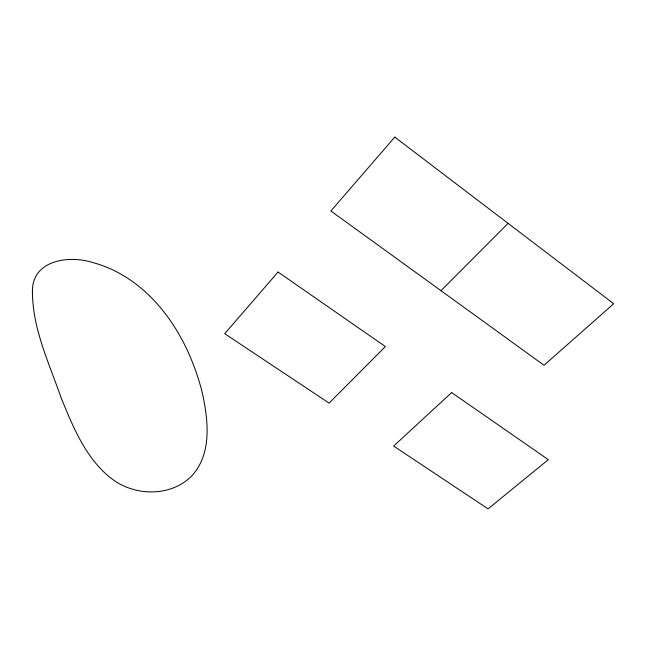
<?xml version="1.0" encoding="UTF-8"?>
<svg xmlns="http://www.w3.org/2000/svg" width="646" height="646" viewBox="0 0 646 646"><rect width="100%" height="100%" fill="white"/><g stroke="black" fill="none" stroke-linecap="round" stroke-linejoin="round"><path stroke-width="0.97" d="M441.008 290.708L508.079 223.346M32.413 291.33C32.437 328.814 49.29 363.585 61.322 398.356C74.024 429.178 87.646 463.037 116.579 482.15A49.847 36.935 18.5 0 0 134.602 489.789C154.774 495.102 178.344 490.621 192.75 474.81C211.759 452.878 208.295 420.998 202.691 394.682A286.428 202.658 27.6 0 0 192.678 362.89C175.219 317.897 141.143 275.592 92.935 262.607C69.55 254.952 32.155 259.757 32.413 291.33M278.055 272.039L224.719 333.683L329.08 403.112L385.387 346.563L278.055 272.039M394.787 137.122L330.881 210.984L544.013 365.273L613.7 303.733L394.787 137.122M451.651 392.566L393.656 446.071L488.053 508.878L548.317 459.669L451.651 392.566"/></g></svg>
